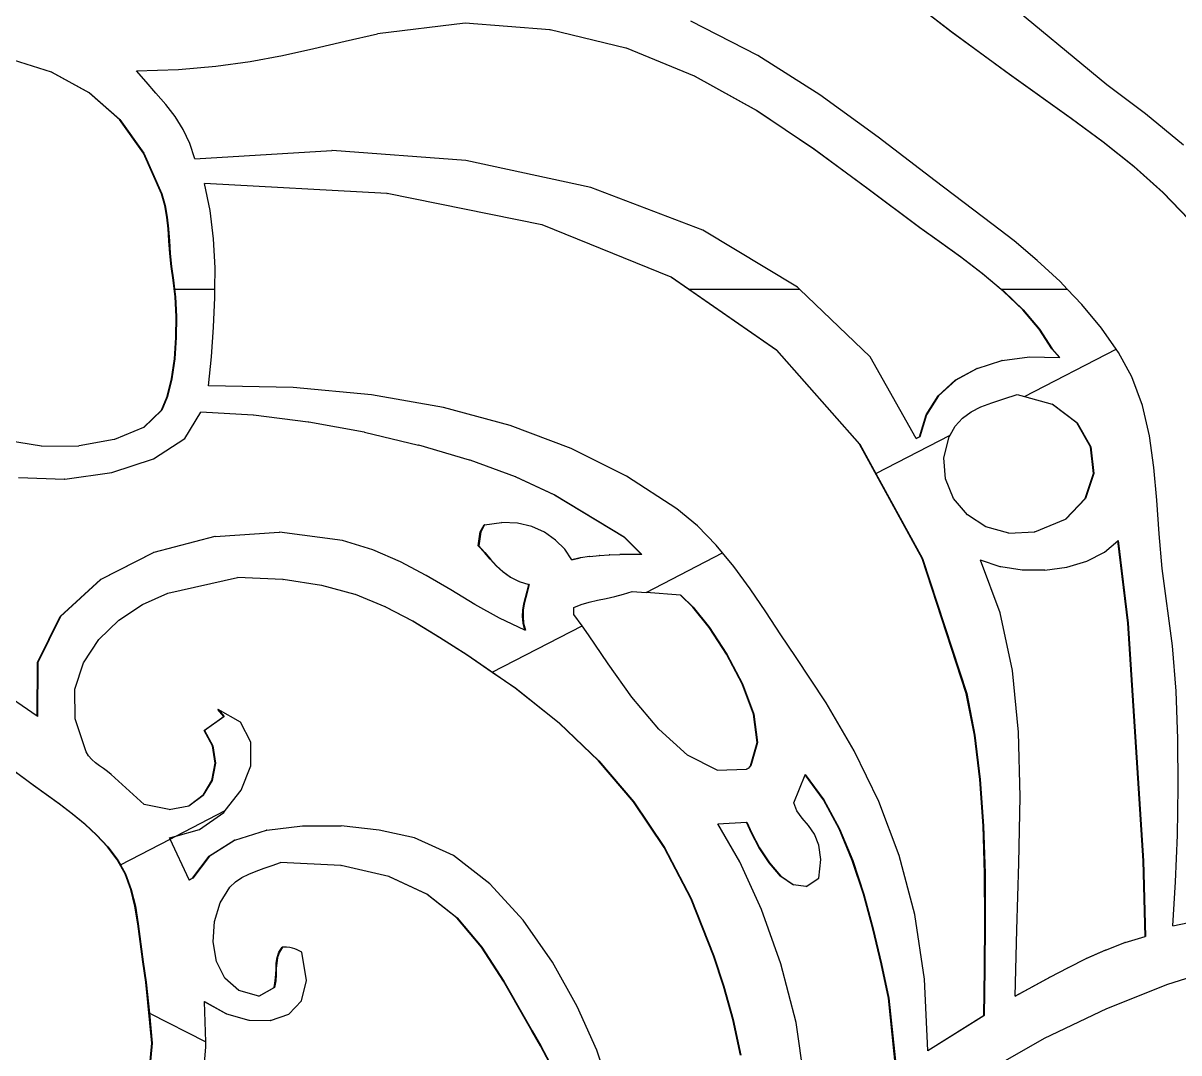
# Model space of a CAD drawing. Header units: inches. Extents: x 1397 to 20304, y -27267 to -746.
# Drawn here: x 3008.97 to 3023.17, y -9219.71 to -9207.05 of the extents above; entities that cross this region are included whole.
import ezdxf

# ---------------------------------------------------------------- set-up
doc = ezdxf.new("R2010")
doc.units = ezdxf.units.IN
doc.header["$LTSCALE"] = 17
doc.header["$MEASUREMENT"] = 0
doc.layers.add('OUTLINE', color=1, linetype='Continuous', lineweight=25)

# ---------------------------------------------------------------- blocks, each defined once
blk = doc.blocks.new('kk')
for p, q in [((-1729.181, -2503.096), (-1729.884, -2502.553)), ((-1729.879, -2502.553), (-1729.176, -2503.096)), ((-1727.272, -2503.748), (-1728.682, -2502.581)), ((-1735.155, -2502.992), (-1736.23, -2503.121)), ((-1734.114, -2503.072), (-1735.155, -2502.992)), ((-1731.557, -2503.389), (-1732.382, -2502.965)), ((-1736.629, -2503.213), (-1736.23, -2503.121)), ((-1734.114, -2503.072), (-1734.109, -2503.072)), ((-1733.179, -2503.299), (-1734.109, -2503.072)), ((-1728.471, -2503.619), (-1729.181, -2503.096)), ((-1729.176, -2503.096), (-1729.181, -2503.096)), ((-1729.176, -2503.096), (-1728.467, -2503.619)), ((-1737.014, -2503.304), (-1736.629, -2503.213)), ((-1733.174, -2503.299), (-1733.179, -2503.299)), ((-1732.338, -2503.641), (-1733.174, -2503.299)), ((-1740.237, -2503.593), (-1740.784, -2503.419)), ((-1737.796, -2503.462), (-1737.399, -2503.388)), ((-1737.399, -2503.388), (-1737.014, -2503.304)), ((-1730.796, -2503.872), (-1731.557, -2503.389)), ((-1739.192, -2503.575), (-1738.679, -2503.56)), ((-1739.075, -2503.713), (-1739.192, -2503.575)), ((-1738.679, -2503.56), (-1738.218, -2503.521)), ((-1738.218, -2503.521), (-1737.796, -2503.462)), ((-1739.776, -2503.845), (-1740.237, -2503.593)), ((-1740.233, -2503.593), (-1740.237, -2503.593)), ((-1740.233, -2503.593), (-1739.772, -2503.845)), ((-1738.954, -2503.85), (-1739.075, -2503.713)), ((-1731.573, -2504.065), (-1732.338, -2503.641)), ((-1732.333, -2503.641), (-1732.338, -2503.641)), ((-1732.333, -2503.641), (-1731.569, -2504.065)), ((-1727.709, -2504.163), (-1728.471, -2503.619)), ((-1728.467, -2503.619), (-1728.471, -2503.619)), ((-1728.467, -2503.619), (-1727.704, -2504.163)), ((-1739.401, -2504.176), (-1739.776, -2503.845)), ((-1739.772, -2503.845), (-1739.776, -2503.845)), ((-1739.772, -2503.845), (-1739.396, -2504.176)), ((-1738.834, -2503.991), (-1738.954, -2503.85)), ((-1726.795, -2504.105), (-1727.272, -2503.748)), ((-1738.72, -2504.139), (-1738.834, -2503.991)), ((-1730.079, -2504.392), (-1730.796, -2503.872)), ((-1738.619, -2504.297), (-1738.72, -2504.139)), ((-1730.869, -2504.538), (-1731.573, -2504.065)), ((-1731.569, -2504.065), (-1731.573, -2504.065)), ((-1731.569, -2504.065), (-1730.864, -2504.538)), ((-1726.329, -2504.489), (-1726.795, -2504.105)), ((-1739.106, -2504.59), (-1739.401, -2504.176)), ((-1739.396, -2504.176), (-1739.401, -2504.176)), ((-1739.396, -2504.176), (-1739.101, -2504.59)), ((-1727.319, -2504.451), (-1727.709, -2504.163)), ((-1727.704, -2504.163), (-1727.709, -2504.163)), ((-1727.704, -2504.163), (-1727.314, -2504.451)), ((-1738.536, -2504.468), (-1738.619, -2504.297)), ((-1729.381, -2504.928), (-1730.079, -2504.392)), ((-1738.476, -2504.656), (-1738.536, -2504.468)), ((-1738.476, -2504.656), (-1736.793, -2504.556)), ((-1736.793, -2504.556), (-1736.791, -2504.557)), ((-1736.789, -2504.556), (-1736.791, -2504.557)), ((-1735.148, -2504.68), (-1736.789, -2504.556)), ((-1730.207, -2505.027), (-1730.869, -2504.538)), ((-1730.864, -2504.538), (-1730.869, -2504.538)), ((-1730.864, -2504.538), (-1730.202, -2505.027)), ((-1726.94, -2504.753), (-1727.319, -2504.451)), ((-1727.314, -2504.451), (-1727.319, -2504.451)), ((-1727.314, -2504.451), (-1726.935, -2504.753)), ((-1738.886, -2505.089), (-1739.106, -2504.59)), ((-1739.101, -2504.59), (-1739.106, -2504.59)), ((-1739.101, -2504.59), (-1738.882, -2505.089)), ((-1733.611, -2505.012), (-1735.148, -2504.68)), ((-1726.583, -2505.07), (-1726.94, -2504.753)), ((-1726.935, -2504.753), (-1726.94, -2504.753)), ((-1726.935, -2504.753), (-1726.578, -2505.07)), ((-1736.117, -2505.085), (-1738.357, -2504.959)), ((-1738.288, -2505.292), (-1738.357, -2504.959)), ((-1728.682, -2505.456), (-1729.381, -2504.928)), ((-1738.846, -2505.232), (-1738.886, -2505.089)), ((-1738.882, -2505.089), (-1738.886, -2505.089)), ((-1738.882, -2505.089), (-1738.842, -2505.232)), ((-1736.117, -2505.085), (-1736.113, -2505.085)), ((-1734.212, -2505.469), (-1736.113, -2505.085)), ((-1732.233, -2505.535), (-1733.611, -2505.012)), ((-1729.57, -2505.5), (-1730.207, -2505.027)), ((-1730.202, -2505.027), (-1730.207, -2505.027)), ((-1730.202, -2505.027), (-1729.566, -2505.5)), ((-1726.262, -2505.405), (-1726.583, -2505.07)), ((-1726.578, -2505.07), (-1726.583, -2505.07)), ((-1726.578, -2505.07), (-1726.257, -2505.405)), ((-1738.821, -2505.375), (-1738.846, -2505.232)), ((-1738.842, -2505.232), (-1738.846, -2505.232)), ((-1738.842, -2505.232), (-1738.816, -2505.375)), ((-1738.805, -2505.52), (-1738.821, -2505.375)), ((-1738.816, -2505.375), (-1738.821, -2505.375)), ((-1738.816, -2505.375), (-1738.8, -2505.52)), ((-1738.247, -2505.639), (-1738.288, -2505.292)), ((-1738.794, -2505.667), (-1738.805, -2505.52)), ((-1738.8, -2505.52), (-1738.805, -2505.52)), ((-1738.8, -2505.52), (-1738.789, -2505.667)), ((-1734.208, -2505.469), (-1734.212, -2505.469)), ((-1732.624, -2506.112), (-1734.208, -2505.469)), ((-1731.07, -2506.234), (-1732.233, -2505.535)), ((-1729.329, -2505.672), (-1729.57, -2505.5)), ((-1729.566, -2505.5), (-1729.57, -2505.5)), ((-1729.566, -2505.5), (-1729.325, -2505.672)), ((-1728.407, -2505.667), (-1728.682, -2505.456)), ((-1738.783, -2505.82), (-1738.794, -2505.667)), ((-1738.789, -2505.667), (-1738.794, -2505.667)), ((-1738.789, -2505.667), (-1738.778, -2505.82)), ((-1738.228, -2505.996), (-1738.247, -2505.639)), ((-1729.068, -2505.863), (-1729.329, -2505.672)), ((-1729.325, -2505.672), (-1729.329, -2505.672)), ((-1729.325, -2505.672), (-1729.064, -2505.863)), ((-1728.125, -2505.906), (-1728.407, -2505.667)), ((-1738.768, -2505.98), (-1738.783, -2505.82)), ((-1738.778, -2505.82), (-1738.783, -2505.82)), ((-1738.778, -2505.82), (-1738.763, -2505.98)), ((-1738.743, -2506.148), (-1738.768, -2505.98)), ((-1738.763, -2505.98), (-1738.768, -2505.98)), ((-1738.763, -2505.98), (-1738.739, -2506.148)), ((-1738.229, -2506.258), (-1738.228, -2505.996)), ((-1728.801, -2506.068), (-1729.068, -2505.863)), ((-1729.064, -2505.863), (-1729.068, -2505.863)), ((-1729.064, -2505.863), (-1728.797, -2506.068)), ((-1727.845, -2506.167), (-1728.125, -2505.906)), ((-1731.33, -2507.01), (-1732.624, -2506.112)), ((-1732.619, -2506.112), (-1732.624, -2506.112)), ((-1732.619, -2506.112), (-1732.408, -2506.258)), ((-1728.542, -2506.286), (-1728.801, -2506.068)), ((-1728.797, -2506.068), (-1728.801, -2506.068)), ((-1728.797, -2506.068), (-1728.57, -2506.258)), ((-1738.717, -2506.354), (-1738.743, -2506.148)), ((-1738.739, -2506.148), (-1738.743, -2506.148)), ((-1738.739, -2506.148), (-1738.725, -2506.258)), ((-1738.725, -2506.258), (-1738.713, -2506.354)), ((-1738.725, -2506.258), (-1738.229, -2506.258)), ((-1738.229, -2506.36), (-1738.229, -2506.258)), ((-1732.408, -2506.258), (-1731.045, -2506.258)), ((-1732.408, -2506.258), (-1731.325, -2507.01)), ((-1731.045, -2506.258), (-1731.07, -2506.234)), ((-1730.178, -2507.092), (-1731.045, -2506.258)), ((-1728.57, -2506.258), (-1728.537, -2506.286)), ((-1728.57, -2506.258), (-1727.758, -2506.258)), ((-1727.758, -2506.258), (-1727.845, -2506.167)), ((-1727.578, -2506.446), (-1727.758, -2506.258)), ((-1738.706, -2506.594), (-1738.717, -2506.354)), ((-1738.713, -2506.354), (-1738.717, -2506.354)), ((-1738.713, -2506.354), (-1738.701, -2506.594)), ((-1738.245, -2506.725), (-1738.229, -2506.36)), ((-1728.304, -2506.514), (-1728.542, -2506.286)), ((-1728.537, -2506.286), (-1728.542, -2506.286)), ((-1728.537, -2506.286), (-1728.299, -2506.514)), ((-1728.1, -2506.75), (-1728.304, -2506.514)), ((-1728.299, -2506.514), (-1728.304, -2506.514)), ((-1728.299, -2506.514), (-1728.096, -2506.75)), ((-1727.335, -2506.737), (-1727.578, -2506.446)), ((-1738.709, -2506.853), (-1738.706, -2506.594)), ((-1738.701, -2506.594), (-1738.706, -2506.594)), ((-1738.701, -2506.594), (-1738.704, -2506.853)), ((-1738.273, -2507.089), (-1738.245, -2506.725)), ((-1727.946, -2506.992), (-1728.1, -2506.75)), ((-1728.096, -2506.75), (-1728.1, -2506.75)), ((-1728.096, -2506.75), (-1727.941, -2506.992)), ((-1727.154, -2506.995), (-1727.335, -2506.737)), ((-1738.728, -2507.114), (-1738.709, -2506.853)), ((-1738.704, -2506.853), (-1738.723, -2507.114)), ((-1738.704, -2506.853), (-1738.709, -2506.853)), ((-1727.85, -2507.1), (-1727.946, -2506.992)), ((-1727.941, -2506.992), (-1727.946, -2506.992)), ((-1727.941, -2506.992), (-1727.846, -2507.1)), ((-1738.763, -2507.361), (-1738.728, -2507.114)), ((-1738.723, -2507.114), (-1738.758, -2507.361)), ((-1738.723, -2507.114), (-1738.728, -2507.114)), ((-1738.309, -2507.446), (-1738.273, -2507.089)), ((-1731.325, -2507.01), (-1731.33, -2507.01)), ((-1730.309, -2508.164), (-1731.33, -2507.01)), ((-1731.325, -2507.01), (-1730.304, -2508.164)), ((-1729.614, -2508.093), (-1730.178, -2507.092)), ((-1728.557, -2507.135), (-1728.219, -2507.09)), ((-1728.28, -2507.578), (-1727.154, -2506.995)), ((-1728.219, -2507.09), (-1727.85, -2507.1)), ((-1727.846, -2507.1), (-1727.85, -2507.1)), ((-1727.126, -2507.036), (-1727.154, -2506.995)), ((-1726.962, -2507.337), (-1727.126, -2507.036)), ((-1729.132, -2507.378), (-1728.869, -2507.233)), ((-1728.864, -2507.233), (-1729.127, -2507.378)), ((-1728.864, -2507.233), (-1728.869, -2507.233)), ((-1728.864, -2507.233), (-1728.561, -2507.135)), ((-1728.557, -2507.135), (-1728.561, -2507.135)), ((-1738.816, -2507.578), (-1738.763, -2507.361)), ((-1738.758, -2507.361), (-1738.811, -2507.578)), ((-1738.758, -2507.361), (-1738.763, -2507.361)), ((-1729.342, -2507.569), (-1729.132, -2507.378)), ((-1729.127, -2507.378), (-1729.338, -2507.569)), ((-1729.127, -2507.378), (-1729.132, -2507.378)), ((-1726.831, -2507.69), (-1726.962, -2507.337)), ((-1737.269, -2507.467), (-1738.309, -2507.446)), ((-1736.307, -2507.557), (-1737.269, -2507.467)), ((-1735.419, -2507.714), (-1736.307, -2507.557)), ((-1728.534, -2507.608), (-1728.371, -2507.554)), ((-1728.371, -2507.554), (-1728.28, -2507.578)), ((-1738.886, -2507.748), (-1738.816, -2507.578)), ((-1738.811, -2507.578), (-1738.882, -2507.748)), ((-1738.811, -2507.578), (-1738.816, -2507.578)), ((-1729.491, -2507.802), (-1729.342, -2507.569)), ((-1729.338, -2507.569), (-1729.487, -2507.802)), ((-1729.338, -2507.569), (-1729.342, -2507.569)), ((-1728.818, -2507.707), (-1728.683, -2507.656)), ((-1728.683, -2507.656), (-1728.534, -2507.608)), ((-1728.28, -2507.578), (-1727.943, -2507.672)), ((-1727.64, -2507.901), (-1727.943, -2507.672)), ((-1727.943, -2507.672), (-1727.939, -2507.672)), ((-1727.939, -2507.672), (-1727.636, -2507.901)), ((-1726.746, -2508.061), (-1726.831, -2507.69)), ((-1739.109, -2507.96), (-1738.886, -2507.748)), ((-1738.882, -2507.748), (-1739.105, -2507.96)), ((-1738.882, -2507.748), (-1738.886, -2507.748)), ((-1738.599, -2508.093), (-1738.404, -2507.77)), ((-1737.76, -2507.808), (-1738.404, -2507.77)), ((-1737.756, -2507.808), (-1737.76, -2507.808)), ((-1737.082, -2507.893), (-1737.756, -2507.808)), ((-1734.602, -2507.934), (-1735.419, -2507.714)), ((-1729.57, -2508.073), (-1729.491, -2507.802)), ((-1729.487, -2507.802), (-1729.566, -2508.073)), ((-1729.487, -2507.802), (-1729.491, -2507.802)), ((-1729.133, -2507.943), (-1729.043, -2507.843)), ((-1729.043, -2507.843), (-1728.938, -2507.767)), ((-1728.938, -2507.767), (-1728.818, -2507.707)), ((-1739.109, -2507.96), (-1739.462, -2508.107)), ((-1739.105, -2507.96), (-1739.109, -2507.96)), ((-1737.077, -2507.893), (-1737.082, -2507.893)), ((-1736.396, -2508.018), (-1737.077, -2507.893)), ((-1733.854, -2508.217), (-1734.602, -2507.934)), ((-1729.196, -2508.053), (-1729.133, -2507.943)), ((-1727.47, -2508.198), (-1727.64, -2507.901)), ((-1727.636, -2507.901), (-1727.64, -2507.901)), ((-1727.636, -2507.901), (-1727.465, -2508.198)), ((-1740.359, -2508.19), (-1740.789, -2508.118)), ((-1739.466, -2508.107), (-1739.898, -2508.185)), ((-1739.462, -2508.107), (-1739.466, -2508.107)), ((-1738.985, -2508.344), (-1738.599, -2508.093)), ((-1736.392, -2508.018), (-1736.396, -2508.018)), ((-1736.392, -2508.018), (-1735.728, -2508.176)), ((-1730.107, -2508.524), (-1729.196, -2508.053)), ((-1729.614, -2508.093), (-1729.57, -2508.073)), ((-1729.613, -2508.094), (-1729.614, -2508.093)), ((-1729.566, -2508.073), (-1729.613, -2508.094)), ((-1729.566, -2508.073), (-1729.57, -2508.073)), ((-1729.275, -2508.333), (-1729.207, -2508.073)), ((-1729.207, -2508.073), (-1729.196, -2508.053)), ((-1726.692, -2508.449), (-1726.746, -2508.061)), ((-1740.359, -2508.19), (-1739.902, -2508.185)), ((-1739.898, -2508.185), (-1739.902, -2508.185)), ((-1735.723, -2508.176), (-1735.728, -2508.176)), ((-1735.1, -2508.361), (-1735.723, -2508.176)), ((-1733.171, -2508.559), (-1733.854, -2508.217)), ((-1730.304, -2508.164), (-1730.309, -2508.164)), ((-1729.538, -2509.571), (-1730.309, -2508.164)), ((-1730.304, -2508.164), (-1730.107, -2508.524)), ((-1727.465, -2508.198), (-1727.47, -2508.198)), ((-1727.434, -2508.523), (-1727.47, -2508.198)), ((-1727.465, -2508.198), (-1727.43, -2508.523)), ((-1739.498, -2508.513), (-1738.985, -2508.344)), ((-1735.095, -2508.361), (-1735.1, -2508.361)), ((-1734.537, -2508.566), (-1735.095, -2508.361)), ((-1729.254, -2508.592), (-1729.275, -2508.333)), ((-1740.072, -2508.593), (-1739.498, -2508.513)), ((-1730.107, -2508.524), (-1729.534, -2509.571)), ((-1727.536, -2508.833), (-1727.434, -2508.523)), ((-1727.43, -2508.523), (-1727.531, -2508.833)), ((-1727.43, -2508.523), (-1727.434, -2508.523)), ((-1726.657, -2508.851), (-1726.692, -2508.449)), ((-1740.643, -2508.573), (-1740.077, -2508.593)), ((-1740.072, -2508.593), (-1740.077, -2508.593)), ((-1734.532, -2508.566), (-1734.537, -2508.566)), ((-1734.061, -2508.786), (-1734.537, -2508.566)), ((-1734.532, -2508.566), (-1734.056, -2508.786)), ((-1732.552, -2508.959), (-1733.171, -2508.559)), ((-1729.154, -2508.832), (-1729.254, -2508.592)), ((-1733.201, -2509.305), (-1734.061, -2508.786)), ((-1734.056, -2508.786), (-1734.061, -2508.786)), ((-1734.056, -2508.786), (-1733.197, -2509.305)), ((-1728.984, -2509.034), (-1729.154, -2508.832)), ((-1727.777, -2509.086), (-1727.536, -2508.833)), ((-1727.531, -2508.833), (-1727.773, -2509.086)), ((-1727.531, -2508.833), (-1727.536, -2508.833)), ((-1732.301, -2509.167), (-1732.552, -2508.959)), ((-1726.627, -2509.266), (-1726.657, -2508.851)), ((-1728.755, -2509.181), (-1728.984, -2509.034)), ((-1728.156, -2509.24), (-1727.777, -2509.086)), ((-1727.773, -2509.086), (-1727.777, -2509.086)), ((-1738.227, -2509.297), (-1737.44, -2509.245)), ((-1737.44, -2509.245), (-1737.438, -2509.245)), ((-1737.435, -2509.245), (-1737.438, -2509.245)), ((-1736.66, -2509.348), (-1737.435, -2509.245)), ((-1734.993, -2509.413), (-1734.969, -2509.24)), ((-1734.964, -2509.24), (-1734.988, -2509.413)), ((-1734.969, -2509.24), (-1734.921, -2509.154)), ((-1734.964, -2509.24), (-1734.969, -2509.24)), ((-1734.916, -2509.154), (-1734.964, -2509.24)), ((-1734.916, -2509.154), (-1734.921, -2509.154)), ((-1734.916, -2509.154), (-1734.71, -2509.125)), ((-1734.71, -2509.125), (-1734.706, -2509.126)), ((-1734.705, -2509.125), (-1734.706, -2509.126)), ((-1734.511, -2509.134), (-1734.705, -2509.125)), ((-1734.335, -2509.176), (-1734.511, -2509.134)), ((-1734.179, -2509.247), (-1734.335, -2509.176)), ((-1734.044, -2509.342), (-1734.179, -2509.247)), ((-1732.069, -2509.406), (-1732.301, -2509.167)), ((-1728.476, -2509.256), (-1728.755, -2509.181)), ((-1728.476, -2509.256), (-1728.161, -2509.24)), ((-1728.156, -2509.24), (-1728.161, -2509.24)), ((-1738.232, -2509.297), (-1738.979, -2509.495)), ((-1738.227, -2509.297), (-1738.232, -2509.297)), ((-1736.288, -2509.464), (-1736.66, -2509.348)), ((-1733.931, -2509.456), (-1734.044, -2509.342)), ((-1733.197, -2509.305), (-1733.201, -2509.305)), ((-1732.986, -2509.521), (-1733.201, -2509.305)), ((-1733.197, -2509.305), (-1732.982, -2509.521)), ((-1731.992, -2509.501), (-1732.069, -2509.406)), ((-1727.299, -2509.492), (-1727.133, -2509.352)), ((-1727.133, -2509.352), (-1727.129, -2509.348)), ((-1727.014, -2510.364), (-1727.133, -2509.352)), ((-1727.129, -2509.348), (-1727.01, -2510.364)), ((-1726.59, -2509.692), (-1726.627, -2509.266)), ((-1739.637, -2509.826), (-1738.984, -2509.495)), ((-1738.979, -2509.495), (-1739.632, -2509.826)), ((-1738.979, -2509.495), (-1738.984, -2509.495)), ((-1735.948, -2509.611), (-1736.288, -2509.464)), ((-1734.919, -2509.496), (-1734.993, -2509.413)), ((-1734.988, -2509.413), (-1734.993, -2509.413)), ((-1734.988, -2509.413), (-1734.915, -2509.496)), ((-1734.847, -2509.579), (-1734.919, -2509.496)), ((-1734.915, -2509.496), (-1734.919, -2509.496)), ((-1734.915, -2509.496), (-1734.843, -2509.579)), ((-1733.842, -2509.585), (-1733.931, -2509.456)), ((-1733.628, -2509.543), (-1733.736, -2509.561)), ((-1733.624, -2509.543), (-1733.628, -2509.543)), ((-1733.624, -2509.543), (-1733.509, -2509.532)), ((-1733.504, -2509.532), (-1733.509, -2509.532)), ((-1733.504, -2509.532), (-1733.384, -2509.525)), ((-1733.379, -2509.525), (-1733.384, -2509.525)), ((-1733.379, -2509.525), (-1733.254, -2509.521)), ((-1733.25, -2509.521), (-1733.254, -2509.521)), ((-1733.121, -2509.52), (-1733.25, -2509.521)), ((-1733.121, -2509.52), (-1733.119, -2509.52)), ((-1733.117, -2509.52), (-1733.119, -2509.52)), ((-1732.986, -2509.521), (-1733.117, -2509.52)), ((-1732.982, -2509.521), (-1732.986, -2509.521)), ((-1732.932, -2509.987), (-1731.992, -2509.501)), ((-1731.855, -2509.667), (-1731.992, -2509.501)), ((-1727.514, -2509.602), (-1727.299, -2509.492)), ((-1735.632, -2509.778), (-1735.948, -2509.611)), ((-1734.773, -2509.66), (-1734.847, -2509.579)), ((-1734.843, -2509.579), (-1734.847, -2509.579)), ((-1734.843, -2509.579), (-1734.768, -2509.66)), ((-1734.768, -2509.66), (-1734.773, -2509.66)), ((-1734.692, -2509.734), (-1734.773, -2509.66)), ((-1734.768, -2509.66), (-1734.688, -2509.734)), ((-1733.842, -2509.585), (-1733.741, -2509.561)), ((-1733.741, -2509.561), (-1733.842, -2509.586)), ((-1733.842, -2509.586), (-1733.842, -2509.585)), ((-1733.736, -2509.561), (-1733.741, -2509.561)), ((-1731.653, -2509.943), (-1731.855, -2509.667)), ((-1729.534, -2509.571), (-1729.538, -2509.571)), ((-1728.997, -2511.229), (-1729.538, -2509.571)), ((-1729.534, -2509.571), (-1728.992, -2511.229)), ((-1728.825, -2509.586), (-1728.824, -2509.588)), ((-1728.579, -2509.67), (-1728.824, -2509.588)), ((-1728.581, -2510.236), (-1728.824, -2509.588)), ((-1728.574, -2509.67), (-1728.579, -2509.67)), ((-1728.309, -2509.712), (-1728.574, -2509.67)), ((-1728.03, -2509.714), (-1727.762, -2509.676)), ((-1727.762, -2509.676), (-1727.514, -2509.602)), ((-1740.132, -2510.28), (-1739.637, -2509.826)), ((-1739.632, -2509.826), (-1740.127, -2510.28)), ((-1739.632, -2509.826), (-1739.637, -2509.826)), ((-1738.81, -2509.997), (-1737.951, -2509.802)), ((-1737.397, -2509.826), (-1737.951, -2509.802)), ((-1737.397, -2509.826), (-1737.392, -2509.826)), ((-1736.919, -2509.899), (-1737.392, -2509.826)), ((-1735.331, -2509.955), (-1735.632, -2509.778)), ((-1734.688, -2509.734), (-1734.692, -2509.734)), ((-1734.601, -2509.8), (-1734.692, -2509.734)), ((-1734.688, -2509.734), (-1734.597, -2509.8)), ((-1734.496, -2509.852), (-1734.601, -2509.8)), ((-1734.597, -2509.8), (-1734.601, -2509.8)), ((-1734.597, -2509.8), (-1734.491, -2509.852)), ((-1728.305, -2509.712), (-1728.309, -2509.712)), ((-1728.034, -2509.714), (-1728.305, -2509.712)), ((-1728.03, -2509.714), (-1728.034, -2509.714)), ((-1726.463, -2510.644), (-1726.59, -2509.692)), ((-1736.915, -2509.899), (-1736.919, -2509.899)), ((-1736.505, -2510.013), (-1736.915, -2509.899)), ((-1735.034, -2510.133), (-1735.331, -2509.955)), ((-1734.491, -2509.852), (-1734.496, -2509.852)), ((-1734.491, -2509.852), (-1734.372, -2509.889)), ((-1734.414, -2510.048), (-1734.393, -2509.969)), ((-1734.389, -2509.969), (-1734.41, -2510.048)), ((-1734.393, -2509.969), (-1734.372, -2509.889)), ((-1734.389, -2509.969), (-1734.393, -2509.969)), ((-1734.367, -2509.889), (-1734.389, -2509.969)), ((-1734.367, -2509.889), (-1734.372, -2509.889)), ((-1731.462, -2510.225), (-1731.653, -2509.943)), ((-1739.119, -2510.135), (-1738.81, -2509.997)), ((-1736.501, -2510.013), (-1736.505, -2510.013)), ((-1736.137, -2510.162), (-1736.501, -2510.013)), ((-1734.433, -2510.125), (-1734.414, -2510.048)), ((-1734.41, -2510.048), (-1734.428, -2510.125)), ((-1734.41, -2510.048), (-1734.414, -2510.048)), ((-1733.728, -2510.133), (-1733.631, -2510.104)), ((-1733.631, -2510.104), (-1733.53, -2510.081)), ((-1733.53, -2510.081), (-1733.424, -2510.059)), ((-1733.424, -2510.059), (-1733.316, -2510.036)), ((-1733.316, -2510.036), (-1733.208, -2510.009)), ((-1733.208, -2510.009), (-1733.102, -2509.976)), ((-1733.102, -2509.976), (-1732.932, -2509.987)), ((-1732.508, -2510.018), (-1732.932, -2509.987)), ((-1732.357, -2510.165), (-1732.508, -2510.018)), ((-1732.508, -2510.018), (-1732.504, -2510.018)), ((-1732.504, -2510.018), (-1732.352, -2510.165)), ((-1740.415, -2511.507), (-1742.298, -2510.213)), ((-1739.409, -2510.326), (-1739.119, -2510.135)), ((-1735.798, -2510.34), (-1736.137, -2510.162)), ((-1736.133, -2510.162), (-1736.137, -2510.162)), ((-1736.133, -2510.162), (-1735.793, -2510.34)), ((-1734.731, -2510.302), (-1735.034, -2510.133)), ((-1734.449, -2510.282), (-1734.445, -2510.203)), ((-1734.445, -2510.203), (-1734.433, -2510.125)), ((-1734.441, -2510.203), (-1734.445, -2510.203)), ((-1734.441, -2510.203), (-1734.444, -2510.282)), ((-1734.428, -2510.125), (-1734.441, -2510.203)), ((-1734.428, -2510.125), (-1734.433, -2510.125)), ((-1733.818, -2510.17), (-1733.728, -2510.133)), ((-1733.818, -2510.256), (-1733.818, -2510.17)), ((-1733.718, -2510.395), (-1733.818, -2510.256)), ((-1732.157, -2510.417), (-1732.357, -2510.165)), ((-1732.352, -2510.165), (-1732.357, -2510.165)), ((-1732.352, -2510.165), (-1732.152, -2510.417)), ((-1731.277, -2510.505), (-1731.462, -2510.225)), ((-1728.431, -2510.946), (-1728.581, -2510.236)), ((-1740.411, -2510.845), (-1740.132, -2510.28)), ((-1740.127, -2510.28), (-1740.406, -2510.845)), ((-1740.127, -2510.28), (-1740.132, -2510.28)), ((-1739.658, -2510.565), (-1739.409, -2510.326)), ((-1735.47, -2510.539), (-1735.798, -2510.34)), ((-1735.793, -2510.34), (-1735.798, -2510.34)), ((-1735.793, -2510.34), (-1735.465, -2510.539)), ((-1734.821, -2510.966), (-1733.718, -2510.395)), ((-1734.42, -2510.448), (-1734.731, -2510.302)), ((-1734.444, -2510.282), (-1734.449, -2510.282)), ((-1734.441, -2510.365), (-1734.449, -2510.282)), ((-1734.444, -2510.282), (-1734.437, -2510.365)), ((-1734.42, -2510.448), (-1734.441, -2510.365)), ((-1734.437, -2510.365), (-1734.441, -2510.365)), ((-1734.437, -2510.365), (-1734.415, -2510.451)), ((-1733.639, -2510.506), (-1733.718, -2510.395)), ((-1726.823, -2513.283), (-1727.014, -2510.364)), ((-1727.014, -2510.364), (-1727.01, -2510.364)), ((-1727.01, -2510.364), (-1726.818, -2513.283)), ((-1735.136, -2510.754), (-1735.47, -2510.539)), ((-1735.465, -2510.539), (-1735.47, -2510.539)), ((-1735.465, -2510.539), (-1735.131, -2510.754)), ((-1734.415, -2510.451), (-1734.42, -2510.448)), ((-1733.397, -2510.865), (-1733.639, -2510.506)), ((-1731.943, -2510.743), (-1732.157, -2510.417)), ((-1732.152, -2510.417), (-1732.157, -2510.417)), ((-1732.152, -2510.417), (-1731.938, -2510.743)), ((-1731.094, -2510.775), (-1731.277, -2510.505)), ((-1739.846, -2510.849), (-1739.658, -2510.565)), ((-1726.419, -2511.201), (-1726.463, -2510.644)), ((-1734.539, -2511.163), (-1735.136, -2510.754)), ((-1735.131, -2510.754), (-1735.136, -2510.754)), ((-1735.131, -2510.754), (-1734.821, -2510.966)), ((-1731.75, -2511.109), (-1731.943, -2510.743)), ((-1731.938, -2510.743), (-1731.943, -2510.743)), ((-1731.938, -2510.743), (-1731.745, -2511.109)), ((-1730.719, -2511.343), (-1731.094, -2510.775)), ((-1740.415, -2511.507), (-1740.411, -2510.845)), ((-1740.406, -2510.845), (-1740.411, -2511.51)), ((-1740.406, -2510.845), (-1740.411, -2510.845)), ((-1739.949, -2511.176), (-1739.846, -2510.849)), ((-1734.821, -2510.966), (-1734.534, -2511.163)), ((-1733.105, -2511.273), (-1733.397, -2510.865)), ((-1728.357, -2511.704), (-1728.431, -2510.946)), ((-1731.613, -2511.482), (-1731.75, -2511.109)), ((-1731.745, -2511.109), (-1731.75, -2511.109)), ((-1731.745, -2511.109), (-1731.608, -2511.482)), ((-1739.945, -2511.541), (-1739.949, -2511.176)), ((-1734, -2511.593), (-1734.539, -2511.163)), ((-1734.534, -2511.163), (-1734.539, -2511.163)), ((-1734.534, -2511.163), (-1733.995, -2511.593)), ((-1728.992, -2511.229), (-1728.997, -2511.229)), ((-1728.897, -2511.738), (-1728.997, -2511.229)), ((-1728.992, -2511.229), (-1728.892, -2511.738)), ((-1726.396, -2511.784), (-1726.419, -2511.201)), ((-1732.776, -2511.667), (-1733.105, -2511.273)), ((-1730.375, -2511.931), (-1730.719, -2511.343)), ((-1740.411, -2511.51), (-1740.415, -2511.507)), ((-1738.361, -2511.683), (-1738.122, -2511.51)), ((-1738.117, -2511.51), (-1738.356, -2511.683)), ((-1738.194, -2511.424), (-1738.185, -2511.429)), ((-1738.122, -2511.51), (-1738.194, -2511.424)), ((-1738.189, -2511.424), (-1738.194, -2511.424)), ((-1737.916, -2511.581), (-1738.189, -2511.424)), ((-1738.189, -2511.424), (-1738.185, -2511.429)), ((-1738.185, -2511.429), (-1738.117, -2511.51)), ((-1738.117, -2511.51), (-1738.122, -2511.51)), ((-1731.568, -2511.829), (-1731.613, -2511.482)), ((-1731.608, -2511.482), (-1731.613, -2511.482)), ((-1731.608, -2511.482), (-1731.563, -2511.829)), ((-1739.813, -2511.943), (-1739.945, -2511.541)), ((-1737.788, -2511.824), (-1737.916, -2511.581)), ((-1733.517, -2512.055), (-1734, -2511.593)), ((-1733.995, -2511.593), (-1734, -2511.593)), ((-1733.995, -2511.593), (-1733.512, -2512.055)), ((-1732.422, -2511.987), (-1732.776, -2511.667)), ((-1738.259, -2511.872), (-1738.361, -2511.683)), ((-1738.356, -2511.683), (-1738.361, -2511.683)), ((-1738.356, -2511.683), (-1738.254, -2511.872)), ((-1728.83, -2512.283), (-1728.897, -2511.738)), ((-1728.892, -2511.738), (-1728.897, -2511.738)), ((-1728.892, -2511.738), (-1728.825, -2512.283)), ((-1728.336, -2512.497), (-1728.357, -2511.704)), ((-1726.392, -2512.378), (-1726.396, -2511.784)), ((-1739.782, -2511.994), (-1739.813, -2511.943)), ((-1738.228, -2512.085), (-1738.259, -2511.872)), ((-1738.254, -2511.872), (-1738.259, -2511.872)), ((-1738.254, -2511.872), (-1738.223, -2512.085)), ((-1737.79, -2512.115), (-1737.788, -2511.824)), ((-1731.648, -2512.116), (-1731.568, -2511.829)), ((-1731.563, -2511.829), (-1731.644, -2512.116)), ((-1731.563, -2511.829), (-1731.568, -2511.829)), ((-1730.073, -2512.553), (-1730.375, -2511.931)), ((-1739.743, -2512.038), (-1739.782, -2511.994)), ((-1739.697, -2512.078), (-1739.743, -2512.038)), ((-1739.649, -2512.115), (-1739.697, -2512.078)), ((-1738.268, -2512.296), (-1738.228, -2512.085)), ((-1738.223, -2512.085), (-1738.263, -2512.296)), ((-1738.223, -2512.085), (-1738.228, -2512.085)), ((-1733.088, -2512.56), (-1733.517, -2512.055)), ((-1733.512, -2512.055), (-1733.517, -2512.055)), ((-1733.512, -2512.055), (-1733.083, -2512.56)), ((-1732.057, -2512.171), (-1732.422, -2511.987)), ((-1740.463, -2512.354), (-1740.756, -2512.139)), ((-1740.751, -2512.139), (-1740.458, -2512.354)), ((-1739.599, -2512.15), (-1739.649, -2512.115)), ((-1739.549, -2512.186), (-1739.599, -2512.15)), ((-1739.503, -2512.224), (-1739.549, -2512.186)), ((-1739.097, -2512.591), (-1739.503, -2512.224)), ((-1737.906, -2512.416), (-1737.79, -2512.115)), ((-1732.057, -2512.171), (-1731.696, -2512.159)), ((-1731.696, -2512.159), (-1731.681, -2512.149)), ((-1731.692, -2512.159), (-1731.696, -2512.159)), ((-1731.676, -2512.149), (-1731.692, -2512.159)), ((-1731.681, -2512.149), (-1731.672, -2512.144)), ((-1731.676, -2512.149), (-1731.681, -2512.149)), ((-1731.668, -2512.144), (-1731.676, -2512.149)), ((-1731.672, -2512.144), (-1731.664, -2512.137)), ((-1731.668, -2512.144), (-1731.672, -2512.144)), ((-1731.66, -2512.137), (-1731.668, -2512.144)), ((-1731.664, -2512.137), (-1731.659, -2512.129)), ((-1731.66, -2512.137), (-1731.664, -2512.137)), ((-1731.655, -2512.129), (-1731.66, -2512.137)), ((-1731.659, -2512.129), (-1731.648, -2512.116)), ((-1731.655, -2512.129), (-1731.659, -2512.129)), ((-1731.644, -2512.116), (-1731.655, -2512.129)), ((-1731.644, -2512.116), (-1731.648, -2512.116)), ((-1731.118, -2512.57), (-1730.977, -2512.228)), ((-1730.977, -2512.228), (-1730.975, -2512.224)), ((-1730.752, -2512.533), (-1730.977, -2512.228)), ((-1730.975, -2512.224), (-1730.747, -2512.533)), ((-1740.458, -2512.354), (-1740.463, -2512.354)), ((-1740.305, -2512.467), (-1740.463, -2512.354)), ((-1740.458, -2512.354), (-1740.301, -2512.467)), ((-1738.376, -2512.479), (-1738.268, -2512.296)), ((-1738.263, -2512.296), (-1738.372, -2512.479)), ((-1738.263, -2512.296), (-1738.268, -2512.296)), ((-1728.79, -2512.853), (-1728.83, -2512.283)), ((-1728.825, -2512.283), (-1728.83, -2512.283)), ((-1728.825, -2512.283), (-1728.786, -2512.853)), ((-1726.403, -2512.969), (-1726.392, -2512.378)), ((-1740.144, -2512.584), (-1740.305, -2512.467)), ((-1740.301, -2512.467), (-1740.305, -2512.467)), ((-1740.301, -2512.467), (-1740.14, -2512.584)), ((-1738.552, -2512.607), (-1738.376, -2512.479)), ((-1738.372, -2512.479), (-1738.548, -2512.607)), ((-1738.372, -2512.479), (-1738.376, -2512.479)), ((-1738.102, -2512.665), (-1737.906, -2512.416)), ((-1728.35, -2513.311), (-1728.336, -2512.497)), ((-1739.984, -2512.707), (-1740.144, -2512.584)), ((-1740.14, -2512.584), (-1740.144, -2512.584)), ((-1740.14, -2512.584), (-1739.98, -2512.707)), ((-1738.79, -2512.653), (-1739.097, -2512.591)), ((-1738.79, -2512.653), (-1738.552, -2512.607)), ((-1738.711, -2512.981), (-1738.102, -2512.665)), ((-1738.548, -2512.607), (-1738.552, -2512.607)), ((-1738.121, -2512.689), (-1738.102, -2512.665)), ((-1732.711, -2513.121), (-1733.088, -2512.56)), ((-1733.083, -2512.56), (-1733.088, -2512.56)), ((-1733.083, -2512.56), (-1732.706, -2513.121)), ((-1731.079, -2512.669), (-1731.118, -2512.57)), ((-1731.013, -2512.758), (-1731.079, -2512.669)), ((-1730.559, -2512.889), (-1730.752, -2512.533)), ((-1730.752, -2512.533), (-1730.747, -2512.533)), ((-1730.747, -2512.533), (-1730.555, -2512.889)), ((-1729.821, -2513.22), (-1730.073, -2512.553)), ((-1739.829, -2512.835), (-1739.984, -2512.707)), ((-1739.98, -2512.707), (-1739.984, -2512.707)), ((-1739.98, -2512.707), (-1739.825, -2512.835)), ((-1738.42, -2512.897), (-1738.121, -2512.689)), ((-1732.05, -2512.829), (-1731.696, -2512.808)), ((-1731.637, -2512.946), (-1731.696, -2512.808)), ((-1731.696, -2512.808), (-1731.692, -2512.808)), ((-1731.692, -2512.808), (-1731.632, -2512.946)), ((-1730.936, -2512.849), (-1731.013, -2512.758)), ((-1739.684, -2512.969), (-1739.829, -2512.835)), ((-1739.825, -2512.835), (-1739.829, -2512.835)), ((-1739.825, -2512.835), (-1739.679, -2512.969)), ((-1738.711, -2512.981), (-1738.42, -2512.897)), ((-1737.985, -2513.03), (-1737.597, -2512.908)), ((-1737.593, -2512.908), (-1737.597, -2512.908)), ((-1737.593, -2512.908), (-1737.153, -2512.852)), ((-1737.153, -2512.852), (-1736.679, -2512.853)), ((-1736.212, -2512.906), (-1736.679, -2512.853)), ((-1735.776, -2513.002), (-1736.212, -2512.906)), ((-1731.781, -2513.297), (-1732.05, -2512.829)), ((-1731.543, -2513.124), (-1731.637, -2512.946)), ((-1731.632, -2512.946), (-1731.637, -2512.946)), ((-1731.632, -2512.946), (-1731.538, -2513.124)), ((-1730.863, -2512.956), (-1730.936, -2512.849)), ((-1730.807, -2513.091), (-1730.863, -2512.956)), ((-1730.398, -2513.28), (-1730.559, -2512.889)), ((-1730.555, -2512.889), (-1730.559, -2512.889)), ((-1730.555, -2512.889), (-1730.393, -2513.28)), ((-1728.786, -2512.853), (-1728.79, -2512.853)), ((-1728.772, -2513.438), (-1728.79, -2512.853)), ((-1728.786, -2512.853), (-1728.767, -2513.438)), ((-1739.679, -2512.969), (-1739.684, -2512.969)), ((-1739.551, -2513.111), (-1739.684, -2512.969)), ((-1739.679, -2512.969), (-1739.546, -2513.111)), ((-1739.391, -2513.333), (-1738.78, -2513.016)), ((-1738.786, -2513.002), (-1738.711, -2512.981)), ((-1738.78, -2513.016), (-1738.786, -2513.002)), ((-1738.78, -2513.016), (-1738.711, -2512.981)), ((-1738.548, -2513.519), (-1738.78, -2513.016)), ((-1738.301, -2513.225), (-1737.989, -2513.03)), ((-1737.985, -2513.03), (-1738.296, -2513.225)), ((-1737.985, -2513.03), (-1737.989, -2513.03)), ((-1735.298, -2513.218), (-1735.776, -2513.002)), ((-1730.784, -2513.268), (-1730.807, -2513.091)), ((-1726.427, -2513.543), (-1726.403, -2512.969)), ((-1739.436, -2513.262), (-1739.551, -2513.111)), ((-1739.546, -2513.111), (-1739.551, -2513.111)), ((-1739.546, -2513.111), (-1739.431, -2513.262)), ((-1738.504, -2513.499), (-1738.301, -2513.225)), ((-1738.296, -2513.225), (-1738.5, -2513.499)), ((-1738.296, -2513.225), (-1738.301, -2513.225)), ((-1734.851, -2513.567), (-1735.298, -2513.218)), ((-1732.383, -2513.747), (-1732.711, -2513.121)), ((-1732.706, -2513.121), (-1732.711, -2513.121)), ((-1732.706, -2513.121), (-1732.378, -2513.747)), ((-1731.421, -2513.309), (-1731.543, -2513.124)), ((-1731.538, -2513.124), (-1731.543, -2513.124)), ((-1731.538, -2513.124), (-1731.416, -2513.309)), ((-1729.63, -2513.945), (-1729.821, -2513.22)), ((-1739.334, -2513.444), (-1739.436, -2513.262)), ((-1739.431, -2513.262), (-1739.436, -2513.262)), ((-1739.431, -2513.262), (-1739.391, -2513.333)), ((-1739.391, -2513.333), (-1739.329, -2513.444)), ((-1737.722, -2513.41), (-1737.625, -2513.376)), ((-1737.625, -2513.376), (-1737.526, -2513.342)), ((-1737.526, -2513.342), (-1737.425, -2513.305)), ((-1736.682, -2513.343), (-1737.425, -2513.305)), ((-1736.682, -2513.343), (-1736.677, -2513.343)), ((-1736.091, -2513.475), (-1736.677, -2513.343)), ((-1731.514, -2513.882), (-1731.781, -2513.297)), ((-1731.279, -2513.471), (-1731.421, -2513.309)), ((-1731.416, -2513.309), (-1731.421, -2513.309)), ((-1731.416, -2513.309), (-1731.275, -2513.471)), ((-1730.808, -2513.499), (-1730.784, -2513.268)), ((-1730.262, -2513.694), (-1730.398, -2513.28)), ((-1730.393, -2513.28), (-1730.398, -2513.28)), ((-1730.393, -2513.28), (-1730.257, -2513.694)), ((-1728.376, -2514.132), (-1728.35, -2513.311)), ((-1726.799, -2514.213), (-1726.823, -2513.283)), ((-1726.818, -2513.283), (-1726.823, -2513.283)), ((-1726.818, -2513.283), (-1726.795, -2514.213)), ((-1739.329, -2513.444), (-1739.334, -2513.444)), ((-1739.261, -2513.638), (-1739.334, -2513.444)), ((-1739.329, -2513.444), (-1739.257, -2513.638)), ((-1738.548, -2513.519), (-1738.504, -2513.499)), ((-1738.547, -2513.521), (-1738.548, -2513.519)), ((-1738.5, -2513.499), (-1738.547, -2513.521)), ((-1738.5, -2513.499), (-1738.504, -2513.499)), ((-1737.978, -2513.542), (-1737.9, -2513.49)), ((-1737.9, -2513.49), (-1737.814, -2513.447)), ((-1737.814, -2513.447), (-1737.722, -2513.41)), ((-1735.627, -2513.692), (-1736.091, -2513.475)), ((-1736.087, -2513.475), (-1736.091, -2513.475)), ((-1736.087, -2513.475), (-1735.622, -2513.692)), ((-1731.125, -2513.578), (-1731.279, -2513.471)), ((-1731.275, -2513.471), (-1731.279, -2513.471)), ((-1731.275, -2513.471), (-1731.121, -2513.578)), ((-1730.963, -2513.598), (-1730.808, -2513.499)), ((-1728.767, -2513.438), (-1728.772, -2513.438)), ((-1728.769, -2514.028), (-1728.772, -2513.438)), ((-1728.767, -2513.438), (-1728.764, -2514.028)), ((-1739.257, -2513.638), (-1739.261, -2513.638)), ((-1739.212, -2513.843), (-1739.261, -2513.638)), ((-1739.257, -2513.638), (-1739.207, -2513.843)), ((-1738.164, -2513.799), (-1738.046, -2513.608)), ((-1738.046, -2513.608), (-1737.978, -2513.542)), ((-1734.443, -2514.015), (-1734.851, -2513.567)), ((-1731.121, -2513.578), (-1731.125, -2513.578)), ((-1730.967, -2513.598), (-1731.121, -2513.578)), ((-1730.963, -2513.598), (-1730.967, -2513.598)), ((-1726.46, -2514.082), (-1726.427, -2513.543)), ((-1738.235, -2514.031), (-1738.164, -2513.799)), ((-1735.258, -2513.986), (-1735.627, -2513.692)), ((-1735.622, -2513.692), (-1735.627, -2513.692)), ((-1735.622, -2513.692), (-1735.253, -2513.986)), ((-1732.102, -2514.451), (-1732.383, -2513.747)), ((-1732.378, -2513.747), (-1732.383, -2513.747)), ((-1732.378, -2513.747), (-1732.098, -2514.451)), ((-1730.146, -2514.121), (-1730.262, -2513.694)), ((-1730.257, -2513.694), (-1730.262, -2513.694)), ((-1730.257, -2513.694), (-1730.141, -2514.121)), ((-1739.176, -2514.06), (-1739.212, -2513.843)), ((-1739.207, -2513.843), (-1739.212, -2513.843)), ((-1739.207, -2513.843), (-1739.171, -2514.06)), ((-1731.274, -2514.551), (-1731.514, -2513.882)), ((-1729.51, -2514.74), (-1729.63, -2513.945)), ((-1739.117, -2514.526), (-1739.176, -2514.06)), ((-1739.171, -2514.06), (-1739.176, -2514.06)), ((-1739.171, -2514.06), (-1739.112, -2514.526)), ((-1738.253, -2514.279), (-1738.235, -2514.031)), ((-1734.954, -2514.346), (-1735.258, -2513.986)), ((-1735.253, -2513.986), (-1735.258, -2513.986)), ((-1735.253, -2513.986), (-1734.95, -2514.346)), ((-1734.083, -2514.528), (-1734.443, -2514.015)), ((-1728.774, -2514.615), (-1728.769, -2514.028)), ((-1728.764, -2514.028), (-1728.769, -2514.028)), ((-1728.764, -2514.028), (-1728.769, -2514.615)), ((-1726.46, -2514.082), (-1726.035, -2513.994)), ((-1730.045, -2514.55), (-1730.146, -2514.121)), ((-1730.141, -2514.121), (-1730.146, -2514.121)), ((-1730.141, -2514.121), (-1730.04, -2514.55)), ((-1728.395, -2514.946), (-1728.376, -2514.132)), ((-1727.044, -2514.289), (-1726.799, -2514.213)), ((-1726.795, -2514.213), (-1726.799, -2514.213)), ((-1738.212, -2514.519), (-1738.253, -2514.279)), ((-1737.443, -2514.407), (-1737.405, -2514.343)), ((-1737.401, -2514.343), (-1737.438, -2514.407)), ((-1737.401, -2514.343), (-1737.405, -2514.343)), ((-1737.349, -2514.346), (-1737.401, -2514.343)), ((-1737.308, -2514.35), (-1737.349, -2514.346)), ((-1737.275, -2514.357), (-1737.308, -2514.35)), ((-1737.246, -2514.366), (-1737.275, -2514.357)), ((-1737.22, -2514.377), (-1737.246, -2514.366)), ((-1737.193, -2514.391), (-1737.22, -2514.377)), ((-1734.685, -2514.764), (-1734.954, -2514.346)), ((-1734.95, -2514.346), (-1734.954, -2514.346)), ((-1734.95, -2514.346), (-1734.68, -2514.764)), ((-1727.286, -2514.381), (-1727.049, -2514.289)), ((-1727.044, -2514.289), (-1727.049, -2514.289)), ((-1738.108, -2514.727), (-1738.212, -2514.519)), ((-1737.475, -2514.54), (-1737.464, -2514.472)), ((-1737.46, -2514.472), (-1737.47, -2514.54)), ((-1737.464, -2514.472), (-1737.443, -2514.407)), ((-1737.46, -2514.472), (-1737.464, -2514.472)), ((-1737.438, -2514.407), (-1737.46, -2514.472)), ((-1737.438, -2514.407), (-1737.443, -2514.407)), ((-1737.162, -2514.408), (-1737.193, -2514.391)), ((-1737.105, -2514.753), (-1737.162, -2514.408)), ((-1731.981, -2514.823), (-1732.102, -2514.451)), ((-1732.098, -2514.451), (-1732.102, -2514.451)), ((-1732.098, -2514.451), (-1731.976, -2514.823)), ((-1727.75, -2514.597), (-1727.524, -2514.485)), ((-1727.519, -2514.485), (-1727.746, -2514.597)), ((-1727.524, -2514.485), (-1727.29, -2514.381)), ((-1727.519, -2514.485), (-1727.524, -2514.485)), ((-1727.286, -2514.381), (-1727.519, -2514.485)), ((-1727.286, -2514.381), (-1727.29, -2514.381)), ((-1739.078, -2514.775), (-1739.117, -2514.526)), ((-1739.112, -2514.526), (-1739.117, -2514.526)), ((-1739.112, -2514.526), (-1739.073, -2514.775)), ((-1737.482, -2514.682), (-1737.479, -2514.609)), ((-1737.479, -2514.609), (-1737.475, -2514.54)), ((-1737.475, -2514.609), (-1737.479, -2514.609)), ((-1737.475, -2514.609), (-1737.477, -2514.682)), ((-1737.47, -2514.54), (-1737.475, -2514.54)), ((-1737.47, -2514.54), (-1737.475, -2514.609)), ((-1733.777, -2515.072), (-1734.083, -2514.528)), ((-1731.088, -2515.269), (-1731.274, -2514.551)), ((-1729.952, -2514.97), (-1730.045, -2514.55)), ((-1730.04, -2514.55), (-1730.045, -2514.55)), ((-1730.04, -2514.55), (-1729.948, -2514.97)), ((-1728.782, -2515.186), (-1728.774, -2514.615)), ((-1728.769, -2514.615), (-1728.777, -2515.186)), ((-1728.769, -2514.615), (-1728.774, -2514.615)), ((-1727.971, -2514.714), (-1727.75, -2514.597)), ((-1727.746, -2514.597), (-1727.967, -2514.714)), ((-1727.746, -2514.597), (-1727.75, -2514.597)), ((-1726.521, -2514.8), (-1725.839, -2514.581)), ((-1739.003, -2515.524), (-1739.078, -2514.775)), ((-1739.073, -2514.775), (-1739.078, -2514.775)), ((-1739.073, -2514.775), (-1739.035, -2515.156)), ((-1737.935, -2514.878), (-1738.108, -2514.727)), ((-1737.501, -2514.84), (-1737.488, -2514.759)), ((-1737.483, -2514.759), (-1737.496, -2514.84)), ((-1737.488, -2514.759), (-1737.482, -2514.682)), ((-1737.483, -2514.759), (-1737.488, -2514.759)), ((-1737.477, -2514.682), (-1737.483, -2514.759)), ((-1737.477, -2514.682), (-1737.482, -2514.682)), ((-1737.167, -2515.005), (-1737.105, -2514.753)), ((-1734.419, -2515.229), (-1734.685, -2514.764)), ((-1734.68, -2514.764), (-1734.685, -2514.764)), ((-1734.68, -2514.764), (-1734.415, -2515.229)), ((-1729.47, -2515.616), (-1729.51, -2514.74)), ((-1728.187, -2514.833), (-1727.971, -2514.714)), ((-1727.967, -2514.714), (-1728.183, -2514.833)), ((-1727.967, -2514.714), (-1727.971, -2514.714)), ((-1727.27, -2515.099), (-1726.521, -2514.8)), ((-1737.691, -2514.947), (-1737.935, -2514.878)), ((-1737.691, -2514.947), (-1737.501, -2514.84)), ((-1737.496, -2514.84), (-1737.687, -2514.948)), ((-1737.496, -2514.84), (-1737.501, -2514.84)), ((-1731.866, -2515.234), (-1731.981, -2514.823)), ((-1731.976, -2514.823), (-1731.981, -2514.823)), ((-1731.976, -2514.823), (-1731.861, -2515.234)), ((-1728.395, -2514.946), (-1728.187, -2514.833)), ((-1728.183, -2514.833), (-1728.395, -2514.948)), ((-1728.395, -2514.948), (-1728.395, -2514.946)), ((-1728.183, -2514.833), (-1728.187, -2514.833)), ((-1738.356, -2515.013), (-1738.089, -2515.163)), ((-1738.356, -2515.016), (-1738.356, -2515.013)), ((-1738.093, -2515.163), (-1738.356, -2515.016)), ((-1738.342, -2515.509), (-1738.356, -2515.016)), ((-1737.687, -2514.948), (-1737.691, -2514.947)), ((-1737.323, -2515.168), (-1737.167, -2515.005)), ((-1733.535, -2515.612), (-1733.777, -2515.072)), ((-1729.857, -2515.899), (-1729.952, -2514.97)), ((-1729.948, -2514.97), (-1729.952, -2514.97)), ((-1729.948, -2514.97), (-1729.852, -2515.899)), ((-1739.035, -2515.156), (-1738.342, -2515.509)), ((-1739.035, -2515.156), (-1738.999, -2515.524)), ((-1738.089, -2515.163), (-1738.093, -2515.163)), ((-1738.089, -2515.163), (-1737.814, -2515.242)), ((-1737.546, -2515.245), (-1737.323, -2515.168)), ((-1734.335, -2515.373), (-1734.419, -2515.229)), ((-1734.415, -2515.229), (-1734.419, -2515.229)), ((-1734.415, -2515.229), (-1734.33, -2515.373)), ((-1729.47, -2515.616), (-1728.782, -2515.186)), ((-1728.777, -2515.186), (-1729.47, -2515.618)), ((-1728.777, -2515.186), (-1728.782, -2515.186)), ((-1728.037, -2515.465), (-1727.27, -2515.099)), ((-1737.81, -2515.242), (-1737.814, -2515.242)), ((-1737.81, -2515.242), (-1737.55, -2515.245)), ((-1737.546, -2515.245), (-1737.55, -2515.245)), ((-1731.773, -2515.67), (-1731.866, -2515.234)), ((-1731.861, -2515.234), (-1731.866, -2515.234)), ((-1731.861, -2515.234), (-1731.769, -2515.67)), ((-1730.983, -2516.001), (-1731.088, -2515.269)), ((-1738.34, -2515.575), (-1738.342, -2515.509)), ((-1734.229, -2515.556), (-1734.335, -2515.373)), ((-1734.33, -2515.373), (-1734.335, -2515.373)), ((-1734.33, -2515.373), (-1734.224, -2515.556)), ((-1728.774, -2515.884), (-1728.037, -2515.465)), ((-1739.065, -2516.153), (-1739.003, -2515.524)), ((-1738.999, -2515.524), (-1739.061, -2516.153)), ((-1738.999, -2515.524), (-1739.003, -2515.524)), ((-1738.384, -2516.103), (-1738.34, -2515.575)), ((-1734.119, -2515.766), (-1734.229, -2515.556)), ((-1734.224, -2515.556), (-1734.229, -2515.556)), ((-1734.224, -2515.556), (-1734.115, -2515.766)), ((-1733.364, -2516.116), (-1733.535, -2515.612)), ((-1729.47, -2515.618), (-1729.47, -2515.616))]:
    blk.add_line(p, q)

msp = doc.modelspace()

# ---------------------------------------------------------------- block references
at = {"layer": 'OUTLINE'}
msp.add_blockref('kk', (4749.555, -6704.063), dxfattribs=at)

doc.saveas('drawing.dxf')
